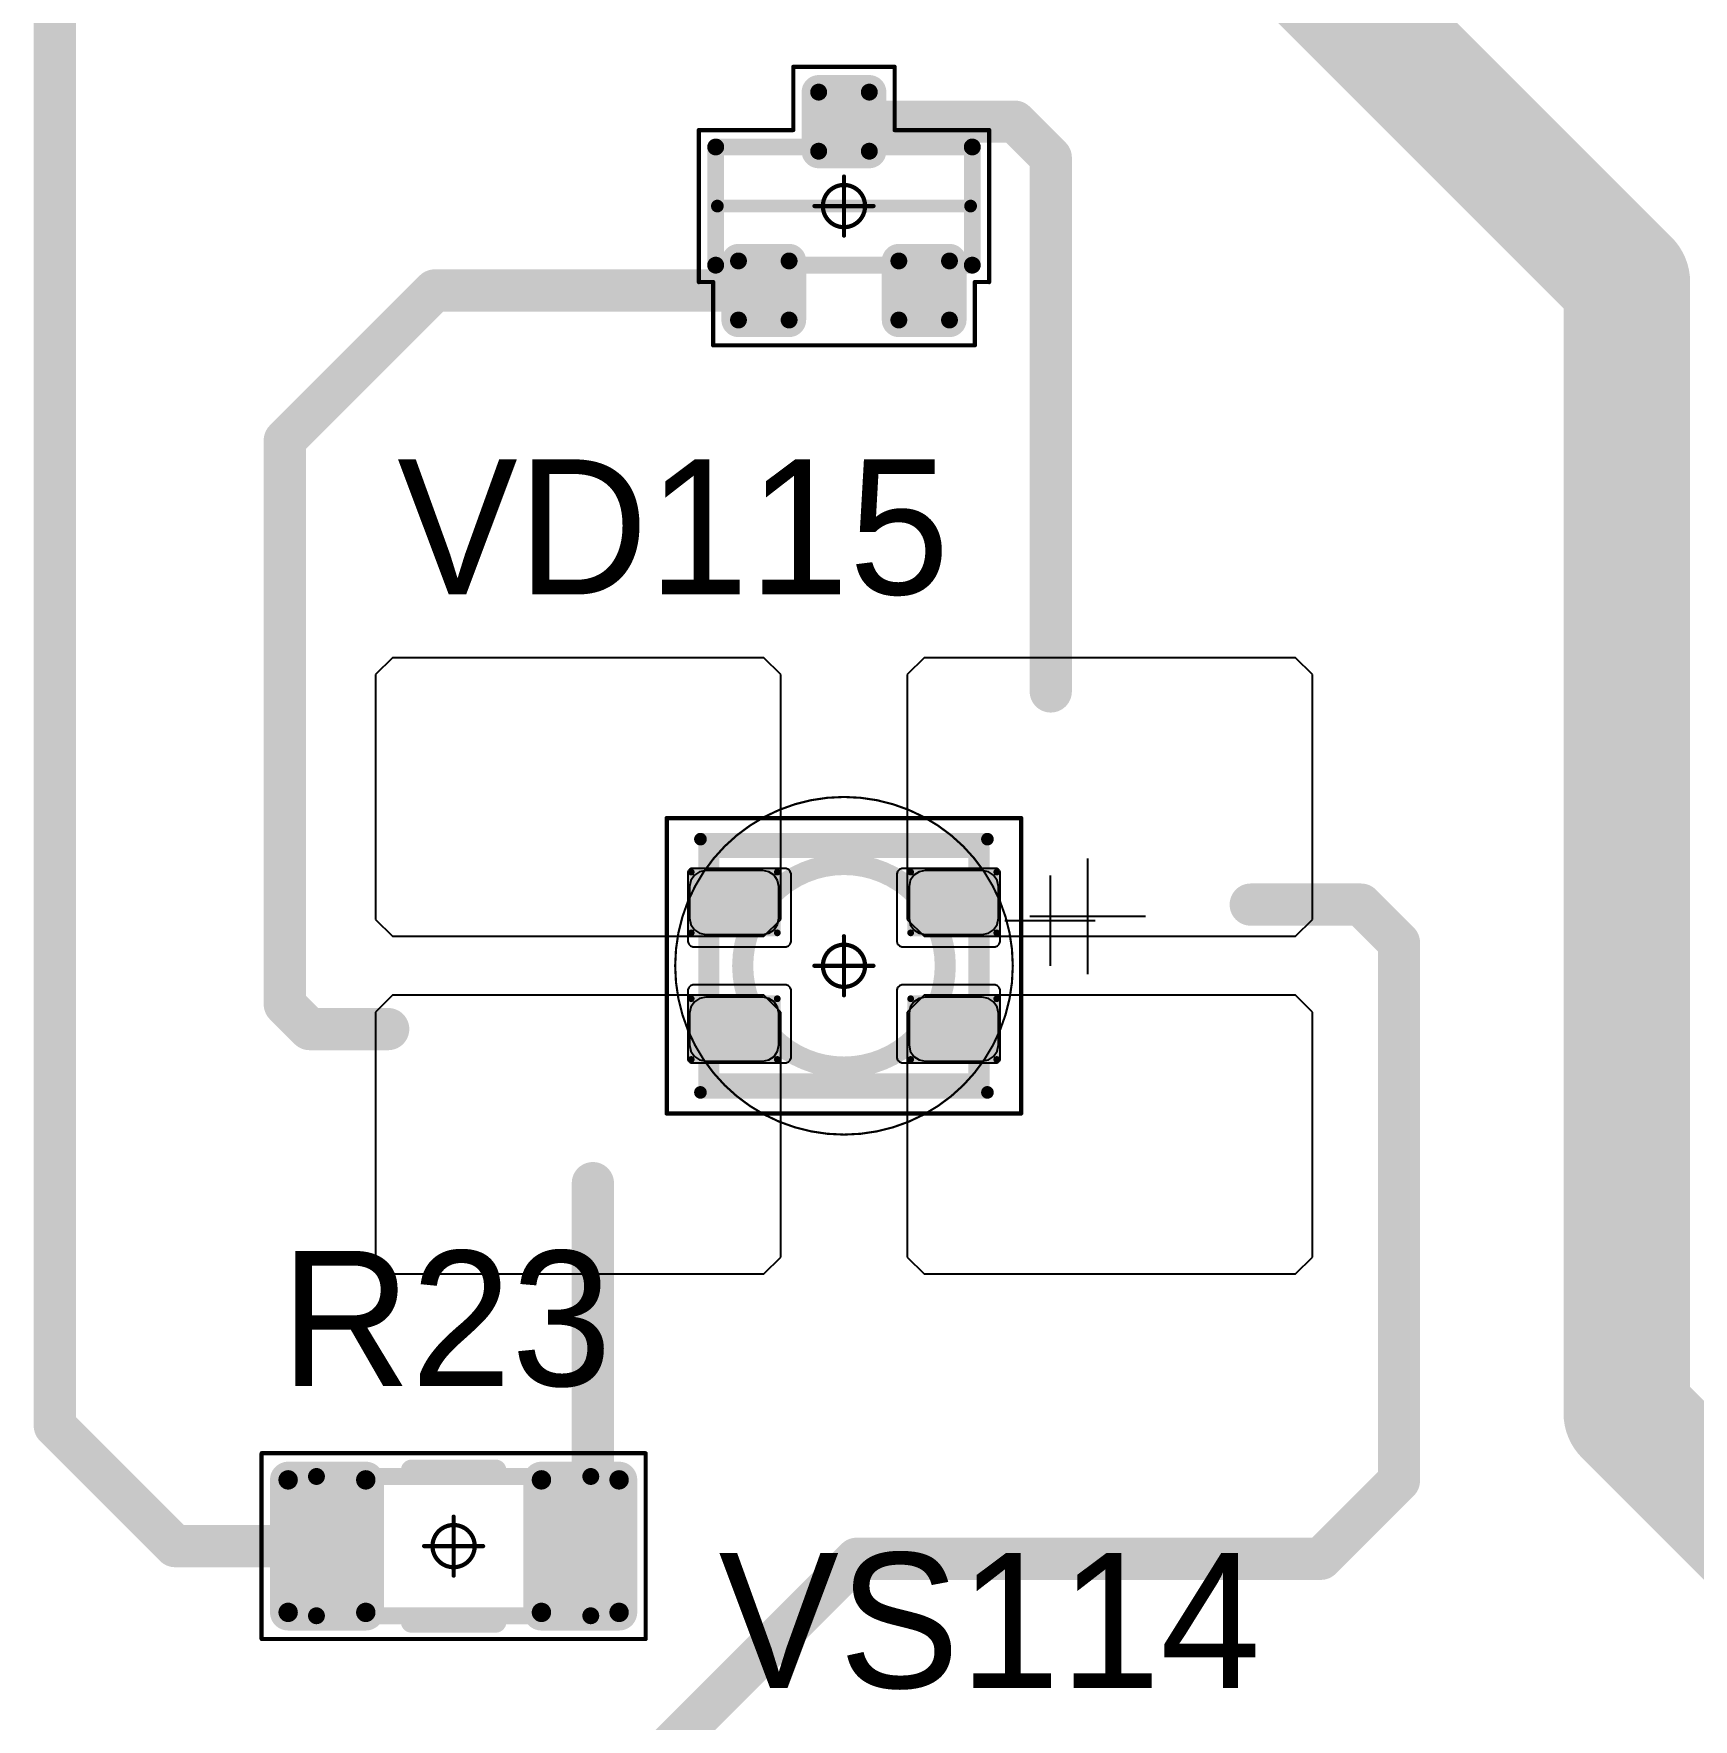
# Model space of a CAD drawing. Header units: millimetres. Extents: x 0 to 400, y 0 to 514.
# Drawn here: x 230.4 to 250.06, y 143.57 to 163.54 of the extents above; entities that cross this region are included whole.
import ezdxf

# ---------------------------------------------------------------- set-up
doc = ezdxf.new("R2010")
doc.units = ezdxf.units.MM
for name, color, linetype in [('Mechanical13', 56, 'Continuous'), ('Mechanical15', 56, 'Continuous'), ('Mechanical2', 216, 'Continuous'), ('TopLayer', 1, 'Continuous'), ('TopOverlay', 2, 'Continuous'), ('TopPaste', 8, 'Continuous'), ('TopSolder', 216, 'Continuous')]:
    doc.layers.add(name, color=color, linetype=linetype)

# ---------------------------------------------------------------- blocks, each defined once
blk = doc.blocks.new('SOT23_67')
at = {"layer": 'Mechanical13', "const_width": 0.2}
for points in [[(-0.7, 1.52), (0.7, 1.52)], [(-0.7, 1.52), (-0.7, -1.52)], [(0.7, 1.52), (0.7, -1.52)], [(-0.7, -1.52), (0.7, -1.52)]]:
    blk.add_lwpolyline(points, dxfattribs=at)
at = {"layer": 'Mechanical13', "const_width": 0.1}
for points in [[(-0.75, 1.52, 1), (-0.65, 1.52, 1)], [(-0.75, 1.52, 1), (-0.65, 1.52, 1)], [(0.65, 1.52, 1), (0.75, 1.52, 1)], [(0.65, 1.52, 1), (0.75, 1.52, 1)], [(-0.75, -1.52, 1), (-0.65, -1.52, 1)], [(-0.75, -1.52, 1), (-0.65, -1.52, 1)], [(0.65, -1.52, 1), (0.75, -1.52, 1)], [(0.65, -1.52, 1), (0.75, -1.52, 1)]]:
    blk.add_lwpolyline(points, format="xyb", close=True, dxfattribs=at)
at = {"layer": 'Mechanical15', "const_width": 0.05}
for points in [[(-0.9, 1.72), (-0.9, 1.55)], [(-0.9, 1.72), (0.9, 1.72)], [(0.9, 1.72), (0.9, 0.6)], [(-1.65, 1.55), (-1.65, -1.55)], [(-1.65, 1.55), (-0.9, 1.55)], [(0.9, 0.6), (1.65, 0.6)], [(1.65, 0.6), (1.65, -0.6)], [(0, 0.35), (0, -0.35)], [(-0.35, 0), (0.35, 0)], [(0.9, -0.6), (1.65, -0.6)], [(0.9, -0.6), (0.9, -1.72)], [(-1.65, -1.55), (-0.9, -1.55)], [(-0.9, -1.55), (-0.9, -1.72)], [(-0.9, -1.72), (0.9, -1.72)]]:
    blk.add_lwpolyline(points, dxfattribs=at)
at = {"layer": 'Mechanical15'}
for points, const_width in [([(-0.913, 1.72, 1), (-0.888, 1.72, 1)], 0.025), ([(-0.913, 1.72, 1), (-0.888, 1.72, 1)], 0.025), ([(0.888, 1.72, 1), (0.913, 1.72, 1)], 0.025), ([(0.888, 1.72, 1), (0.913, 1.72, 1)], 0.025), ([(-1.662, 1.55, 1), (-1.637, 1.55, 1)], 0.025), ([(-1.662, 1.55, 1), (-1.637, 1.55, 1)], 0.025), ([(-0.913, 1.55, 1), (-0.888, 1.55, 1)], 0.025), ([(-0.913, 1.55, 1), (-0.888, 1.55, 1)], 0.025), ([(0.888, 0.6, 1), (0.913, 0.6, 1)], 0.025), ([(0.888, 0.6, 1), (0.913, 0.6, 1)], 0.025), ([(1.637, 0.6, 1), (1.662, 0.6, 1)], 0.025), ([(1.637, 0.6, 1), (1.662, 0.6, 1)], 0.025), ([(0.25, 0, 1), (-0.25, 0, 1)], 0.05), ([(-0.012, 0.35, 1), (0.012, 0.35, 1)], 0.025), ([(-0.362, 0, 1), (-0.337, 0, 1)], 0.025), ([(-0.262, 0, 1), (-0.238, 0, 1)], 0.025), ([(0.238, 0, 1), (0.262, 0, 1)], 0.025), ([(0.337, 0, 1), (0.362, 0, 1)], 0.025), ([(-0.012, -0.35, 1), (0.012, -0.35, 1)], 0.025), ([(0.888, -0.6, 1), (0.913, -0.6, 1)], 0.025), ([(0.888, -0.6, 1), (0.913, -0.6, 1)], 0.025), ([(1.637, -0.6, 1), (1.662, -0.6, 1)], 0.025), ([(1.637, -0.6, 1), (1.662, -0.6, 1)], 0.025), ([(-1.662, -1.55, 1), (-1.637, -1.55, 1)], 0.025), ([(-1.662, -1.55, 1), (-1.637, -1.55, 1)], 0.025), ([(-0.913, -1.55, 1), (-0.888, -1.55, 1)], 0.025), ([(-0.913, -1.55, 1), (-0.888, -1.55, 1)], 0.025), ([(-0.913, -1.72, 1), (-0.888, -1.72, 1)], 0.025), ([(-0.913, -1.72, 1), (-0.888, -1.72, 1)], 0.025), ([(0.888, -1.72, 1), (0.913, -1.72, 1)], 0.025), ([(0.888, -1.72, 1), (0.913, -1.72, 1)], 0.025)]:
    blk.add_lwpolyline(points, format="xyb", close=True, dxfattribs=dict(at, const_width=const_width))
at = {"layer": 'TopLayer', "const_width": 0.1}
for points in [[(-1.4, 1.25, 1), (-1.3, 1.25, 1)], [(-0.7, 1.25, 1), (-0.6, 1.25, 1)], [(-1.4, 0.65, 1), (-1.3, 0.65, 1)], [(-0.7, 0.65, 1), (-0.6, 0.65, 1)], [(0.6, 0.3, 1), (0.7, 0.3, 1)], [(1.3, 0.3, 1), (1.4, 0.3, 1)], [(0.6, -0.3, 1), (0.7, -0.3, 1)], [(1.3, -0.3, 1), (1.4, -0.3, 1)], [(-1.4, -0.65, 1), (-1.3, -0.65, 1)], [(-0.7, -0.65, 1), (-0.6, -0.65, 1)], [(-1.4, -1.25, 1), (-1.3, -1.25, 1)], [(-0.7, -1.25, 1), (-0.6, -1.25, 1)]]:
    blk.add_lwpolyline(points, format="xyb", close=True, dxfattribs=at)
at = {"layer": 'TopLayer'}
for points in [[(-1.45, 1.25), (-1.45, 0.65), (-0.55, 1.25), (-0.55, 0.65)], [(-1.35, 1.35), (-1.35, 0.55), (-0.65, 1.35), (-0.65, 0.55)], [(0.65, 0.4), (0.65, -0.4), (1.35, 0.4), (1.35, -0.4)], [(0.55, 0.3), (0.55, -0.3), (1.45, 0.3), (1.45, -0.3)], [(-1.35, -0.55), (-1.35, -1.35), (-0.65, -0.55), (-0.65, -1.35)], [(-1.45, -0.65), (-1.45, -1.25), (-0.55, -0.65), (-0.55, -1.25)]]:
    blk.add_solid(points, dxfattribs=at)
at = {"layer": 'TopOverlay', "const_width": 0.15}
blk.add_lwpolyline([(0, 1.5), (0, -1.5)], dxfattribs=at)
at = {"layer": 'TopOverlay', "const_width": 0.075}
for points in [[(-0.038, 1.5, 1), (0.038, 1.5, 1)], [(-0.038, -1.5, 1), (0.038, -1.5, 1)]]:
    blk.add_lwpolyline(points, format="xyb", close=True, dxfattribs=at)
at = {"layer": 'TopPaste', "const_width": 0.075}
for points in [[(-1.387, 1.25, 1), (-1.313, 1.25, 1)], [(-0.687, 1.25, 1), (-0.613, 1.25, 1)], [(-1.387, 0.65, 1), (-1.313, 0.65, 1)], [(-0.687, 0.65, 1), (-0.613, 0.65, 1)], [(0.613, 0.3, 1), (0.687, 0.3, 1)], [(1.313, 0.3, 1), (1.387, 0.3, 1)], [(0.613, -0.3, 1), (0.687, -0.3, 1)], [(1.313, -0.3, 1), (1.387, -0.3, 1)], [(-1.387, -0.65, 1), (-1.313, -0.65, 1)], [(-0.687, -0.65, 1), (-0.613, -0.65, 1)], [(-1.387, -1.25, 1), (-1.313, -1.25, 1)], [(-0.687, -1.25, 1), (-0.613, -1.25, 1)]]:
    blk.add_lwpolyline(points, format="xyb", close=True, dxfattribs=at)
at = {"layer": 'TopPaste'}
for points in [[(-1.425, 1.25), (-1.425, 0.65), (-0.575, 1.25), (-0.575, 0.65)], [(-1.35, 1.325), (-1.35, 0.575), (-0.65, 1.325), (-0.65, 0.575)], [(0.575, 0.3), (0.575, -0.3), (1.425, 0.3), (1.425, -0.3)], [(0.65, 0.375), (0.65, -0.375), (1.35, 0.375), (1.35, -0.375)], [(-1.35, -0.575), (-1.35, -1.325), (-0.65, -0.575), (-0.65, -1.325)], [(-1.425, -0.65), (-1.425, -1.25), (-0.575, -0.65), (-0.575, -1.25)]]:
    blk.add_solid(points, dxfattribs=at)
at = {"layer": 'TopSolder', "const_width": 0.202}
for points in [[(-1.451, 1.25, 1), (-1.249, 1.25, 1)], [(-0.751, 1.25, 1), (-0.549, 1.25, 1)], [(-1.451, 0.65, 1), (-1.249, 0.65, 1)], [(-0.751, 0.65, 1), (-0.549, 0.65, 1)], [(0.549, 0.3, 1), (0.751, 0.3, 1)], [(1.249, 0.3, 1), (1.451, 0.3, 1)], [(0.549, -0.3, 1), (0.751, -0.3, 1)], [(1.249, -0.3, 1), (1.451, -0.3, 1)], [(-1.451, -0.65, 1), (-1.249, -0.65, 1)], [(-0.751, -0.65, 1), (-0.549, -0.65, 1)], [(-1.451, -1.25, 1), (-1.249, -1.25, 1)], [(-0.751, -1.25, 1), (-0.549, -1.25, 1)]]:
    blk.add_lwpolyline(points, format="xyb", close=True, dxfattribs=at)
at = {"layer": 'TopSolder'}
for points in [[(-1.35, 1.452), (-1.35, 0.448), (-0.65, 1.452), (-0.65, 0.448)], [(-1.552, 1.25), (-1.552, 0.65), (-0.448, 1.25), (-0.448, 0.65)], [(0.65, 0.502), (0.65, -0.502), (1.35, 0.502), (1.35, -0.502)], [(0.448, 0.3), (0.448, -0.3), (1.552, 0.3), (1.552, -0.3)], [(-1.35, -0.448), (-1.35, -1.452), (-0.65, -0.448), (-0.65, -1.452)], [(-1.552, -0.65), (-1.552, -1.25), (-0.448, -0.65), (-0.448, -1.25)]]:
    blk.add_solid(points, dxfattribs=at)
blk = doc.blocks.new('E65F_240')
at = {"layer": 'Mechanical13'}
for p, q in [((2.441, 1.071), (2.441, 0)), ((1.905, 0.536), (2.976, 0.536))]:
    blk.add_line(p, q, dxfattribs=at)
at = {"layer": 'Mechanical13', "const_width": 0.25}
for points in [[(-1.6, -1.4), (-1.6, 1.4)], [(-1.6, 1.4), (1.6, 1.4)], [(1.6, -1.4), (1.6, 1.4)], [(-1.6, -1.4), (1.6, -1.4)]]:
    blk.add_lwpolyline(points, dxfattribs=at)
at = {"layer": 'Mechanical13'}
for points, const_width in [([(-1.663, 1.4, 1), (-1.538, 1.4, 1)], 0.125), ([(-1.663, 1.4, 1), (-1.538, 1.4, 1)], 0.125), ([(1.537, 1.4, 1), (1.662, 1.4, 1)], 0.125), ([(1.537, 1.4, 1), (1.662, 1.4, 1)], 0.125), ([(1.2, 0, 1), (-1.2, 0, 1)], 0.25), ([(-1.263, 0, 1), (-1.138, 0, 1)], 0.125), ([(1.137, 0, 1), (1.262, 0, 1)], 0.125), ([(-1.663, -1.4, 1), (-1.538, -1.4, 1)], 0.125), ([(-1.663, -1.4, 1), (-1.538, -1.4, 1)], 0.125), ([(1.537, -1.4, 1), (1.662, -1.4, 1)], 0.125), ([(1.537, -1.4, 1), (1.662, -1.4, 1)], 0.125)]:
    blk.add_lwpolyline(points, format="xyb", close=True, dxfattribs=dict(at, const_width=const_width))
at = {"layer": 'Mechanical15', "const_width": 0.05}
for points in [[(-2.1, 1.75), (2.1, 1.75)], [(-2.1, -1.75), (-2.1, 1.75)], [(2.1, -1.75), (2.1, 1.75)], [(0, -0.35), (0, 0.35)], [(0, -0.35), (0, 0.35)], [(-0.35, 0), (0.35, 0)], [(-0.35, 0), (0.35, 0)], [(-2.1, -1.75), (2.1, -1.75)]]:
    blk.add_lwpolyline(points, dxfattribs=at)
at = {"layer": 'Mechanical15'}
for points, const_width in [([(-2.113, 1.75, 1), (-2.088, 1.75, 1)], 0.025), ([(-2.113, 1.75, 1), (-2.088, 1.75, 1)], 0.025), ([(2.087, 1.75, 1), (2.112, 1.75, 1)], 0.025), ([(2.087, 1.75, 1), (2.112, 1.75, 1)], 0.025), ([(0.25, 0, 1), (-0.25, 0, 1)], 0.05), ([(0.25, 0, 1), (-0.25, 0, 1)], 0.05), ([(-0.013, 0.35, 1), (0.012, 0.35, 1)], 0.025), ([(-0.013, 0.35, 1), (0.012, 0.35, 1)], 0.025), ([(-0.363, 0, 1), (-0.338, 0, 1)], 0.025), ([(-0.363, 0, 1), (-0.338, 0, 1)], 0.025), ([(-0.263, 0, 1), (-0.238, 0, 1)], 0.025), ([(-0.263, 0, 1), (-0.238, 0, 1)], 0.025), ([(0.237, 0, 1), (0.262, 0, 1)], 0.025), ([(0.237, 0, 1), (0.262, 0, 1)], 0.025), ([(0.337, 0, 1), (0.362, 0, 1)], 0.025), ([(0.337, 0, 1), (0.362, 0, 1)], 0.025), ([(-0.013, -0.35, 1), (0.012, -0.35, 1)], 0.025), ([(-0.013, -0.35, 1), (0.012, -0.35, 1)], 0.025), ([(-2.113, -1.75, 1), (-2.088, -1.75, 1)], 0.025), ([(-2.113, -1.75, 1), (-2.088, -1.75, 1)], 0.025), ([(2.087, -1.75, 1), (2.112, -1.75, 1)], 0.025), ([(2.087, -1.75, 1), (2.112, -1.75, 1)], 0.025)]:
    blk.add_lwpolyline(points, format="xyb", close=True, dxfattribs=dict(at, const_width=const_width))
at = {"layer": 'TopLayer'}
for p, q in [((-5.35, 3.65), (-5.55, 3.45)), ((-0.95, 3.65), (-5.35, 3.65)), ((-5.35, 3.65), (-5.35, 3.65)), ((-0.75, 3.45), (-0.95, 3.65)), ((0.95, 3.65), (0.75, 3.45)), ((5.35, 3.65), (0.95, 3.65)), ((0.95, 3.65), (0.95, 3.65)), ((5.55, 3.45), (5.35, 3.65)), ((-5.55, 3.45), (-5.55, 3.45)), ((-5.55, 3.45), (-5.55, 0.55)), ((-0.75, 0.55), (-0.75, 3.45)), ((0.75, 3.45), (0.75, 3.45)), ((0.75, 3.45), (0.75, 0.55)), ((5.55, 0.55), (5.55, 3.45)), ((-5.55, 0.55), (-5.35, 0.35)), ((-0.95, 0.35), (-0.75, 0.55)), ((0.75, 0.55), (0.95, 0.35)), ((5.35, 0.35), (5.55, 0.55)), ((-5.35, 0.35), (-0.95, 0.35)), ((0.95, 0.35), (5.35, 0.35)), ((-5.35, -0.35), (-5.55, -0.55)), ((-0.95, -0.35), (-5.35, -0.35)), ((-5.35, -0.35), (-5.35, -0.35)), ((-0.75, -0.55), (-0.95, -0.35)), ((0.95, -0.35), (0.75, -0.55)), ((5.35, -0.35), (0.95, -0.35)), ((0.95, -0.35), (0.95, -0.35)), ((5.55, -0.55), (5.35, -0.35)), ((-5.55, -0.55), (-5.55, -0.55)), ((-5.55, -0.55), (-5.55, -3.45)), ((-0.75, -3.45), (-0.75, -0.55)), ((0.75, -0.55), (0.75, -0.55)), ((0.75, -0.55), (0.75, -3.45)), ((5.55, -3.45), (5.55, -0.55)), ((-5.55, -3.45), (-5.35, -3.65)), ((-0.95, -3.65), (-0.75, -3.45)), ((0.75, -3.45), (0.95, -3.65)), ((5.35, -3.65), (5.55, -3.45)), ((-5.35, -3.65), (-0.95, -3.65)), ((0.95, -3.65), (5.35, -3.65))]:
    blk.add_line(p, q, dxfattribs=at)
at = {"layer": 'TopLayer', "const_width": 0.04}
for points in [[(-1.83, 1.11, 1), (-1.79, 1.11, 1)], [(-0.81, 1.11, 1), (-0.77, 1.11, 1)], [(0.77, 1.11, 1), (0.81, 1.11, 1)], [(1.79, 1.11, 1), (1.83, 1.11, 1)], [(-1.83, 0.39, 1), (-1.79, 0.39, 1)], [(-0.81, 0.39, 1), (-0.77, 0.39, 1)], [(0.77, 0.39, 1), (0.81, 0.39, 1)], [(1.79, 0.39, 1), (1.83, 0.39, 1)], [(-1.83, -0.39, 1), (-1.79, -0.39, 1)], [(-0.81, -0.39, 1), (-0.77, -0.39, 1)], [(0.77, -0.39, 1), (0.81, -0.39, 1)], [(1.79, -0.39, 1), (1.83, -0.39, 1)], [(-1.83, -1.11, 1), (-1.79, -1.11, 1)], [(-0.81, -1.11, 1), (-0.77, -1.11, 1)], [(0.77, -1.11, 1), (0.81, -1.11, 1)], [(1.79, -1.11, 1), (1.83, -1.11, 1)]]:
    blk.add_lwpolyline(points, format="xyb", close=True, dxfattribs=at)
at = {"layer": 'TopLayer'}
for points in [[(-1.85, 1.11), (-1.85, 0.39), (-0.75, 1.11), (-0.75, 0.39)], [(-1.81, 1.15), (-1.81, 0.35), (-0.79, 1.15), (-0.79, 0.35)], [(0.75, 1.11), (0.75, 0.39), (1.85, 1.11), (1.85, 0.39)], [(0.79, 1.15), (0.79, 0.35), (1.81, 1.15), (1.81, 0.35)], [(-1.85, -0.39), (-1.85, -1.11), (-0.75, -0.39), (-0.75, -1.11)], [(-1.81, -0.35), (-1.81, -1.15), (-0.79, -0.35), (-0.79, -1.15)], [(0.75, -0.39), (0.75, -1.11), (1.85, -0.39), (1.85, -1.11)], [(0.79, -0.35), (0.79, -1.15), (1.81, -0.35), (1.81, -1.15)]]:
    blk.add_solid(points, dxfattribs=at)
at = {"layer": 'TopOverlay'}
for p, q in [((2.886, 1.271), (2.886, -0.1)), ((2.2, 0.586), (3.571, 0.586))]:
    blk.add_line(p, q, dxfattribs=at)
at = {"layer": 'TopOverlay', "const_width": 0.15}
for points in [[(-1.7, 1.5), (1.7, 1.5)], [(-1.7, -1.5), (1.7, -1.5)]]:
    blk.add_lwpolyline(points, dxfattribs=at)
at = {"layer": 'TopOverlay', "const_width": 0.075}
for points in [[(-1.738, 1.5, 1), (-1.663, 1.5, 1)], [(1.662, 1.5, 1), (1.737, 1.5, 1)], [(-1.738, -1.5, 1), (-1.663, -1.5, 1)], [(1.662, -1.5, 1), (1.737, -1.5, 1)]]:
    blk.add_lwpolyline(points, format="xyb", close=True, dxfattribs=at)
at = {"layer": 'TopPaste'}
for p, q in [((-1.814, 1.011), (-1.829, 0.938)), ((-1.773, 1.073), (-1.814, 1.011)), ((-1.711, 1.114), (-1.773, 1.073)), ((-1.638, 1.129), (-1.711, 1.114)), ((-0.963, 1.129), (-1.638, 1.129)), ((-0.889, 1.114), (-0.963, 1.129)), ((-0.827, 1.073), (-0.889, 1.114)), ((-0.786, 1.011), (-0.827, 1.073)), ((-0.771, 0.938), (-0.786, 1.011)), ((0.786, 1.011), (0.771, 0.938)), ((0.827, 1.073), (0.786, 1.011)), ((0.889, 1.114), (0.827, 1.073)), ((0.962, 1.129), (0.889, 1.114)), ((1.637, 1.129), (0.962, 1.129)), ((1.711, 1.114), (1.637, 1.129)), ((1.773, 1.073), (1.711, 1.114)), ((1.814, 1.011), (1.773, 1.073)), ((1.829, 0.938), (1.814, 1.011)), ((-1.829, 0.938), (-1.829, 0.563)), ((-0.771, 0.563), (-0.771, 0.938)), ((0.771, 0.938), (0.771, 0.563)), ((1.829, 0.563), (1.829, 0.938)), ((-1.829, 0.563), (-1.814, 0.489)), ((-1.814, 0.489), (-1.773, 0.427)), ((-1.773, 0.427), (-1.711, 0.386)), ((-0.889, 0.386), (-0.827, 0.427)), ((-0.827, 0.427), (-0.786, 0.489)), ((-0.786, 0.489), (-0.771, 0.563)), ((0.771, 0.563), (0.786, 0.489)), ((0.786, 0.489), (0.827, 0.427)), ((0.827, 0.427), (0.889, 0.386)), ((1.711, 0.386), (1.773, 0.427)), ((1.773, 0.427), (1.814, 0.489)), ((1.814, 0.489), (1.829, 0.563)), ((-1.711, 0.386), (-1.638, 0.371)), ((-1.638, 0.371), (-0.963, 0.371)), ((-0.963, 0.371), (-0.889, 0.386)), ((0.889, 0.386), (0.962, 0.371)), ((0.962, 0.371), (1.637, 0.371)), ((1.637, 0.371), (1.711, 0.386)), ((-1.711, -0.386), (-1.773, -0.427)), ((-1.638, -0.371), (-1.711, -0.386)), ((-0.963, -0.371), (-1.638, -0.371)), ((-0.889, -0.386), (-0.963, -0.371)), ((-0.827, -0.427), (-0.889, -0.386)), ((0.889, -0.386), (0.827, -0.427)), ((0.962, -0.371), (0.889, -0.386)), ((1.637, -0.371), (0.962, -0.371)), ((1.711, -0.386), (1.637, -0.371)), ((1.773, -0.427), (1.711, -0.386)), ((-1.814, -0.489), (-1.829, -0.563)), ((-1.829, -0.563), (-1.829, -0.938)), ((-1.773, -0.427), (-1.814, -0.489)), ((-0.786, -0.489), (-0.827, -0.427)), ((-0.771, -0.563), (-0.786, -0.489)), ((-0.771, -0.938), (-0.771, -0.563)), ((0.786, -0.489), (0.771, -0.563)), ((0.771, -0.563), (0.771, -0.938)), ((0.827, -0.427), (0.786, -0.489)), ((1.814, -0.489), (1.773, -0.427)), ((1.829, -0.563), (1.814, -0.489)), ((1.829, -0.938), (1.829, -0.563)), ((-1.829, -0.938), (-1.814, -1.011)), ((-0.786, -1.011), (-0.771, -0.938)), ((0.771, -0.938), (0.786, -1.011)), ((1.814, -1.011), (1.829, -0.938)), ((-1.814, -1.011), (-1.773, -1.073)), ((-1.773, -1.073), (-1.711, -1.114)), ((-1.711, -1.114), (-1.638, -1.129)), ((-1.638, -1.129), (-0.963, -1.129)), ((-0.963, -1.129), (-0.889, -1.114)), ((-0.889, -1.114), (-0.827, -1.073)), ((-0.827, -1.073), (-0.786, -1.011)), ((0.786, -1.011), (0.827, -1.073)), ((0.827, -1.073), (0.889, -1.114)), ((0.889, -1.114), (0.962, -1.129)), ((0.962, -1.129), (1.637, -1.129)), ((1.637, -1.129), (1.711, -1.114)), ((1.711, -1.114), (1.773, -1.073)), ((1.773, -1.073), (1.814, -1.011))]:
    blk.add_line(p, q, dxfattribs=at)
at = {"layer": 'TopSolder'}
for p, q in [((-1.842, 1.129), (-1.85, 1.111)), ((-1.85, 1.111), (-1.85, 1.101)), ((-1.85, 1.101), (-1.85, 1.101)), ((-1.85, 1.101), (-1.85, 0.301)), ((-1.828, 1.143), (-1.842, 1.129)), ((-1.81, 1.151), (-1.828, 1.143)), ((-1.8, 1.151), (-1.81, 1.151)), ((-0.7, 1.151), (-1.8, 1.151)), ((-0.685, 1.151), (-0.7, 1.151)), ((-0.7, 1.151), (-0.7, 1.151)), ((-0.658, 1.139), (-0.685, 1.151)), ((-0.636, 1.118), (-0.658, 1.139)), ((-0.625, 1.09), (-0.636, 1.118)), ((-0.625, 1.076), (-0.625, 1.09)), ((-0.625, 0.301), (-0.625, 1.076)), ((0.636, 1.118), (0.625, 1.09)), ((0.625, 1.09), (0.625, 1.076)), ((0.625, 1.076), (0.625, 1.076)), ((0.625, 1.076), (0.625, 0.301)), ((0.657, 1.139), (0.636, 1.118)), ((0.685, 1.151), (0.657, 1.139)), ((0.7, 1.151), (0.685, 1.151)), ((1.8, 1.151), (0.7, 1.151)), ((1.81, 1.151), (1.8, 1.151)), ((1.8, 1.151), (1.8, 1.151)), ((1.828, 1.143), (1.81, 1.151)), ((1.842, 1.129), (1.828, 1.143)), ((1.85, 1.111), (1.842, 1.129)), ((1.85, 1.101), (1.85, 1.111)), ((1.85, 0.301), (1.85, 1.101)), ((-1.85, 0.301), (-1.85, 0.286)), ((-1.85, 0.286), (-1.839, 0.258)), ((-1.839, 0.258), (-1.818, 0.237)), ((-1.818, 0.237), (-1.79, 0.226)), ((-1.79, 0.226), (-1.775, 0.226)), ((-1.775, 0.226), (-1.775, 0.226)), ((-1.775, 0.226), (-0.7, 0.226)), ((-0.7, 0.226), (-0.685, 0.226)), ((-0.685, 0.226), (-0.658, 0.237)), ((-0.658, 0.237), (-0.636, 0.258)), ((-0.636, 0.258), (-0.625, 0.286)), ((-0.625, 0.286), (-0.625, 0.301)), ((-0.625, 0.301), (-0.625, 0.301)), ((0.625, 0.301), (0.625, 0.286)), ((0.625, 0.286), (0.636, 0.258)), ((0.636, 0.258), (0.657, 0.237)), ((0.657, 0.237), (0.685, 0.226)), ((0.685, 0.226), (0.7, 0.226)), ((0.7, 0.226), (0.7, 0.226)), ((0.7, 0.226), (1.775, 0.226)), ((1.775, 0.226), (1.79, 0.226)), ((1.79, 0.226), (1.817, 0.237)), ((1.817, 0.237), (1.839, 0.258)), ((1.839, 0.258), (1.85, 0.286)), ((1.85, 0.286), (1.85, 0.301)), ((1.85, 0.301), (1.85, 0.301)), ((-1.839, -0.257), (-1.85, -0.285)), ((-1.85, -0.285), (-1.85, -0.299)), ((-1.85, -0.299), (-1.85, -0.299)), ((-1.85, -0.299), (-1.85, -1.099)), ((-1.818, -0.236), (-1.839, -0.257)), ((-1.79, -0.224), (-1.818, -0.236)), ((-1.775, -0.224), (-1.79, -0.224)), ((-0.7, -0.224), (-1.775, -0.224)), ((-0.685, -0.224), (-0.7, -0.224)), ((-0.7, -0.224), (-0.7, -0.224)), ((-0.658, -0.236), (-0.685, -0.224)), ((-0.636, -0.257), (-0.658, -0.236)), ((-0.625, -0.285), (-0.636, -0.257)), ((-0.625, -0.299), (-0.625, -0.285)), ((-0.625, -1.074), (-0.625, -0.299)), ((0.636, -0.257), (0.625, -0.285)), ((0.625, -0.285), (0.625, -0.299)), ((0.625, -0.299), (0.625, -0.299)), ((0.625, -0.299), (0.625, -1.074)), ((0.657, -0.236), (0.636, -0.257)), ((0.685, -0.224), (0.657, -0.236)), ((0.7, -0.224), (0.685, -0.224)), ((1.775, -0.224), (0.7, -0.224)), ((1.79, -0.224), (1.775, -0.224)), ((1.775, -0.224), (1.775, -0.224)), ((1.817, -0.236), (1.79, -0.224)), ((1.839, -0.257), (1.817, -0.236)), ((1.85, -0.285), (1.839, -0.257)), ((1.85, -0.299), (1.85, -0.285)), ((1.85, -1.099), (1.85, -0.299)), ((-1.85, -1.099), (-1.85, -1.109)), ((-1.85, -1.109), (-1.842, -1.128)), ((-1.842, -1.128), (-1.828, -1.142)), ((-1.828, -1.142), (-1.81, -1.149)), ((-1.81, -1.149), (-1.8, -1.149)), ((-1.8, -1.149), (-0.7, -1.149)), ((-1.8, -1.149), (-1.8, -1.149)), ((-0.7, -1.149), (-0.685, -1.149)), ((-0.685, -1.149), (-0.658, -1.138)), ((-0.658, -1.138), (-0.636, -1.117)), ((-0.636, -1.117), (-0.625, -1.089)), ((-0.625, -1.089), (-0.625, -1.074)), ((-0.625, -1.074), (-0.625, -1.074)), ((0.625, -1.074), (0.625, -1.089)), ((0.625, -1.089), (0.636, -1.117)), ((0.636, -1.117), (0.657, -1.138)), ((0.657, -1.138), (0.685, -1.149)), ((0.685, -1.149), (0.7, -1.149)), ((0.7, -1.149), (1.8, -1.149)), ((0.7, -1.149), (0.7, -1.149)), ((1.8, -1.149), (1.81, -1.149)), ((1.81, -1.149), (1.828, -1.142)), ((1.828, -1.142), (1.842, -1.128)), ((1.842, -1.128), (1.85, -1.109)), ((1.85, -1.109), (1.85, -1.099)), ((1.85, -1.099), (1.85, -1.099))]:
    blk.add_line(p, q, dxfattribs=at)
blk = doc.blocks.new('RC1206S_369')
at = {"layer": 'Mechanical13', "const_width": 0.2}
for points in [[(-1.625, 0.825), (-1.625, -0.825)], [(1.625, 0.825), (-1.625, 0.825)], [(1.625, 0.825), (1.625, -0.825)], [(1.625, -0.825), (-1.625, -0.825)]]:
    blk.add_lwpolyline(points, dxfattribs=at)
at = {"layer": 'Mechanical13', "const_width": 0.1}
for points in [[(-1.675, 0.825, 1), (-1.575, 0.825, 1)], [(-1.675, 0.825, 1), (-1.575, 0.825, 1)], [(1.575, 0.825, 1), (1.675, 0.825, 1)], [(1.575, 0.825, 1), (1.675, 0.825, 1)], [(-1.675, -0.825, 1), (-1.575, -0.825, 1)], [(-1.675, -0.825, 1), (-1.575, -0.825, 1)], [(1.575, -0.825, 1), (1.675, -0.825, 1)], [(1.575, -0.825, 1), (1.675, -0.825, 1)]]:
    blk.add_lwpolyline(points, format="xyb", close=True, dxfattribs=at)
at = {"layer": 'Mechanical15', "const_width": 0.05}
for points in [[(-2.275, 1.1), (-2.275, -1.1)], [(2.275, 1.1), (-2.275, 1.1)], [(2.275, 1.1), (2.275, -1.1)], [(0, 0.35), (0, -0.35)], [(0.35, 0), (-0.35, 0)], [(2.275, -1.1), (-2.275, -1.1)]]:
    blk.add_lwpolyline(points, dxfattribs=at)
at = {"layer": 'Mechanical15'}
for points, const_width in [([(-2.287, 1.1, 1), (-2.262, 1.1, 1)], 0.025), ([(-2.287, 1.1, 1), (-2.262, 1.1, 1)], 0.025), ([(2.262, 1.1, 1), (2.287, 1.1, 1)], 0.025), ([(2.262, 1.1, 1), (2.287, 1.1, 1)], 0.025), ([(0.25, 0, 1), (-0.25, 0, 1)], 0.05), ([(-0.012, 0.35, 1), (0.012, 0.35, 1)], 0.025), ([(-0.362, 0, 1), (-0.337, 0, 1)], 0.025), ([(-0.262, 0, 1), (-0.238, 0, 1)], 0.025), ([(0.238, 0, 1), (0.262, 0, 1)], 0.025), ([(0.337, 0, 1), (0.362, 0, 1)], 0.025), ([(-0.012, -0.35, 1), (0.012, -0.35, 1)], 0.025), ([(-2.287, -1.1, 1), (-2.262, -1.1, 1)], 0.025), ([(-2.287, -1.1, 1), (-2.262, -1.1, 1)], 0.025), ([(2.262, -1.1, 1), (2.287, -1.1, 1)], 0.025), ([(2.262, -1.1, 1), (2.287, -1.1, 1)], 0.025)]:
    blk.add_lwpolyline(points, format="xyb", close=True, dxfattribs=dict(at, const_width=const_width))
at = {"layer": 'TopLayer', "const_width": 0.115}
for points in [[(-2.018, 0.785, 1), (-1.903, 0.785, 1)], [(-1.098, 0.785, 1), (-0.983, 0.785, 1)], [(0.983, 0.785, 1), (1.098, 0.785, 1)], [(1.903, 0.785, 1), (2.018, 0.785, 1)], [(-2.018, -0.785, 1), (-1.903, -0.785, 1)], [(-1.098, -0.785, 1), (-0.983, -0.785, 1)], [(0.983, -0.785, 1), (1.098, -0.785, 1)], [(1.903, -0.785, 1), (2.018, -0.785, 1)]]:
    blk.add_lwpolyline(points, format="xyb", close=True, dxfattribs=at)
at = {"layer": 'TopLayer'}
for points in [[(-1.96, -0.9), (-1.04, -0.9), (-1.96, 0.9), (-1.04, 0.9)], [(1.04, -0.9), (1.96, -0.9), (1.04, 0.9), (1.96, 0.9)], [(-2.075, -0.785), (-0.925, -0.785), (-2.075, 0.785), (-0.925, 0.785)], [(0.925, -0.785), (2.075, -0.785), (0.925, 0.785), (2.075, 0.785)]]:
    blk.add_solid(points, dxfattribs=at)
at = {"layer": 'TopOverlay', "const_width": 0.25}
for points in [[(0.5, 0.9), (-0.5, 0.9)], [(0.5, -0.9), (-0.5, -0.9)]]:
    blk.add_lwpolyline(points, dxfattribs=at)
at = {"layer": 'TopOverlay', "const_width": 0.125}
for points in [[(-0.562, 0.9, 1), (-0.437, 0.9, 1)], [(0.437, 0.9, 1), (0.562, 0.9, 1)], [(-0.562, -0.9, 1), (-0.437, -0.9, 1)], [(0.437, -0.9, 1), (0.562, -0.9, 1)]]:
    blk.add_lwpolyline(points, format="xyb", close=True, dxfattribs=at)
at = {"layer": 'TopPaste', "const_width": 0.09}
for points in [[(-2.005, 0.785, 1), (-1.915, 0.785, 1)], [(-1.085, 0.785, 1), (-0.995, 0.785, 1)], [(0.995, 0.785, 1), (1.085, 0.785, 1)], [(1.915, 0.785, 1), (2.005, 0.785, 1)], [(-2.005, -0.785, 1), (-1.915, -0.785, 1)], [(-1.085, -0.785, 1), (-0.995, -0.785, 1)], [(0.995, -0.785, 1), (1.085, -0.785, 1)], [(1.915, -0.785, 1), (2.005, -0.785, 1)]]:
    blk.add_lwpolyline(points, format="xyb", close=True, dxfattribs=at)
at = {"layer": 'TopPaste'}
for points in [[(-1.96, -0.875), (-1.04, -0.875), (-1.96, 0.875), (-1.04, 0.875)], [(1.04, -0.875), (1.96, -0.875), (1.04, 0.875), (1.96, 0.875)], [(-2.05, -0.785), (-0.95, -0.785), (-2.05, 0.785), (-0.95, 0.785)], [(0.95, -0.785), (2.05, -0.785), (0.95, 0.785), (2.05, 0.785)]]:
    blk.add_solid(points, dxfattribs=at)
at = {"layer": 'TopSolder', "const_width": 0.215}
for points in [[(-2.068, 0.785, 1), (-1.853, 0.785, 1)], [(-1.148, 0.785, 1), (-0.933, 0.785, 1)], [(0.933, 0.785, 1), (1.148, 0.785, 1)], [(1.853, 0.785, 1), (2.068, 0.785, 1)], [(-2.068, -0.785, 1), (-1.853, -0.785, 1)], [(-1.148, -0.785, 1), (-0.933, -0.785, 1)], [(0.933, -0.785, 1), (1.148, -0.785, 1)], [(1.853, -0.785, 1), (2.068, -0.785, 1)]]:
    blk.add_lwpolyline(points, format="xyb", close=True, dxfattribs=at)
at = {"layer": 'TopSolder'}
for points in [[(-1.96, -1), (-1.04, -1), (-1.96, 1), (-1.04, 1)], [(1.04, -1), (1.96, -1), (1.04, 1), (1.96, 1)], [(-2.175, -0.785), (-0.825, -0.785), (-2.175, 0.785), (-0.825, 0.785)], [(0.825, -0.785), (2.175, -0.785), (0.825, 0.785), (2.175, 0.785)]]:
    blk.add_solid(points, dxfattribs=at)

msp = doc.modelspace()

# ---------------------------------------------------------------- linework, layer by layer
at = {"layer": 'Mechanical2'}
for points, const_width in [([(242, 152.5, 1), (238, 152.5, 1)], 0.0254), ([(240, 154.5, 1), (240, 154.5, 1)], 0.0005), ([(237.994, 152.5, 1), (238.006, 152.5, 1)], 0.0127), ([(238, 152.5, 1), (238, 152.5, 1)], 0.0005), ([(241.994, 152.5, 1), (242.006, 152.5, 1)], 0.0127), ([(242, 152.5, 1), (242, 152.5, 1)], 0.0005), ([(240, 150.5, 1), (240, 150.5, 1)], 0.0005)]:
    msp.add_lwpolyline(points, format="xyb", close=True, dxfattribs=dict(at, const_width=const_width))
at = {"layer": 'Mechanical2', "const_width": 0.001}
for points in [[(240, 150.5), (240, 154.5)], [(238, 152.5), (242, 152.5)]]:
    msp.add_lwpolyline(points, dxfattribs=at)
at = {"layer": 'TopLayer'}
for points, const_width in [([(244.975, 164.9), (249.275, 160.6)], 1.5), ([(230.65, 147.05), (230.65, 164.85)], 0.5), ([(240, 162.5), (242.025, 162.5)], 0.5), ([(242.025, 162.5), (242.45, 162.075)], 0.5), ([(242.45, 155.75), (242.45, 162.075)], 0.5), ([(249.275, 147.2), (249.275, 160.6)], 1.5), ([(233.375, 158.725), (235.15, 160.5)], 0.5), ([(235.15, 160.5), (239.05, 160.5)], 0.5), ([(233.375, 152.043), (233.375, 158.725)], 0.5), ([(244.819, 153.225), (246.125, 153.225)], 0.5), ([(246.125, 153.225), (246.575, 152.775)], 0.5), ([(246.575, 146.4), (246.575, 152.775)], 0.5), ([(233.375, 152.043), (233.668, 151.75)], 0.5), ([(233.668, 151.75), (234.6, 151.75)], 0.5), ([(237.025, 145.775), (237.025, 149.925)], 0.5), ([(249.275, 147.2), (250.85, 145.625)], 1.5), ([(230.65, 147.05), (232.075, 145.625)], 0.5), ([(245.65, 145.475), (246.575, 146.4)], 0.5), ([(236.875, 145.625), (237.025, 145.775)], 0.5), ([(232.075, 145.625), (233.875, 145.625)], 0.5), ([(237.65, 142.975), (240.15, 145.475)], 0.5), ([(240.15, 145.475), (245.65, 145.475)], 0.5)]:
    msp.add_lwpolyline(points, dxfattribs=dict(at, const_width=const_width))
for points, const_width in [([(239.875, 162.5, 1), (240.125, 162.5, 1)], 0.25), ([(241.9, 162.5, 1), (242.15, 162.5, 1)], 0.25), ([(241.9, 162.5, 1), (242.15, 162.5, 1)], 0.25), ([(242.325, 162.075, 1), (242.575, 162.075, 1)], 0.25), ([(242.325, 162.075, 1), (242.575, 162.075, 1)], 0.25), ([(248.9, 160.6, 1), (249.65, 160.6, 1)], 0.75), ([(248.9, 160.6, 1), (249.65, 160.6, 1)], 0.75), ([(235.025, 160.5, 1), (235.275, 160.5, 1)], 0.25), ([(235.025, 160.5, 1), (235.275, 160.5, 1)], 0.25), ([(238.925, 160.5, 1), (239.175, 160.5, 1)], 0.25), ([(233.25, 158.725, 1), (233.5, 158.725, 1)], 0.25), ([(233.25, 158.725, 1), (233.5, 158.725, 1)], 0.25), ([(242.325, 155.75, 1), (242.575, 155.75, 1)], 0.25), ([(244.694, 153.225, 1), (244.944, 153.225, 1)], 0.25), ([(246, 153.225, 1), (246.25, 153.225, 1)], 0.25), ([(246, 153.225, 1), (246.25, 153.225, 1)], 0.25), ([(246.45, 152.775, 1), (246.7, 152.775, 1)], 0.25), ([(246.45, 152.775, 1), (246.7, 152.775, 1)], 0.25), ([(233.25, 152.043, 1), (233.5, 152.043, 1)], 0.25), ([(233.25, 152.043, 1), (233.5, 152.043, 1)], 0.25), ([(233.543, 151.75, 1), (233.793, 151.75, 1)], 0.25), ([(233.543, 151.75, 1), (233.793, 151.75, 1)], 0.25), ([(234.475, 151.75, 1), (234.725, 151.75, 1)], 0.25), ([(236.9, 149.925, 1), (237.15, 149.925, 1)], 0.25), ([(248.9, 147.2, 1), (249.65, 147.2, 1)], 0.75), ([(248.9, 147.2, 1), (249.65, 147.2, 1)], 0.75), ([(230.525, 147.05, 1), (230.775, 147.05, 1)], 0.25), ([(230.525, 147.05, 1), (230.775, 147.05, 1)], 0.25), ([(246.45, 146.4, 1), (246.7, 146.4, 1)], 0.25), ([(246.45, 146.4, 1), (246.7, 146.4, 1)], 0.25), ([(236.9, 145.775, 1), (237.15, 145.775, 1)], 0.25), ([(236.9, 145.775, 1), (237.15, 145.775, 1)], 0.25), ([(231.95, 145.625, 1), (232.2, 145.625, 1)], 0.25), ([(231.95, 145.625, 1), (232.2, 145.625, 1)], 0.25), ([(233.75, 145.625, 1), (234, 145.625, 1)], 0.25), ([(236.75, 145.625, 1), (237, 145.625, 1)], 0.25), ([(240.025, 145.475, 1), (240.275, 145.475, 1)], 0.25), ([(240.025, 145.475, 1), (240.275, 145.475, 1)], 0.25), ([(245.525, 145.475, 1), (245.775, 145.475, 1)], 0.25), ([(245.525, 145.475, 1), (245.775, 145.475, 1)], 0.25)]:
    msp.add_lwpolyline(points, format="xyb", close=True, dxfattribs=dict(at, const_width=const_width))

# ---------------------------------------------------------------- block references
for name, p, rotation in [('SOT23_67', (240, 161.5), 90), ('E65F_240', (240, 152.5), 360), ('RC1206S_369', (235.375, 145.625), 180)]:
    msp.add_blockref(name, p, dxfattribs=dict(rotation=rotation))

# ---------------------------------------------------------------- texts
at = {"layer": 'TopOverlay'}
for s, p in [('VD115', (234.707, 156.9)), ('R23', (233.324, 147.523)), ('VS114', (238.514, 143.945))]:
    msp.add_text(s, height=1.6, dxfattribs=at).set_placement(p)

doc.saveas('drawing.dxf')
